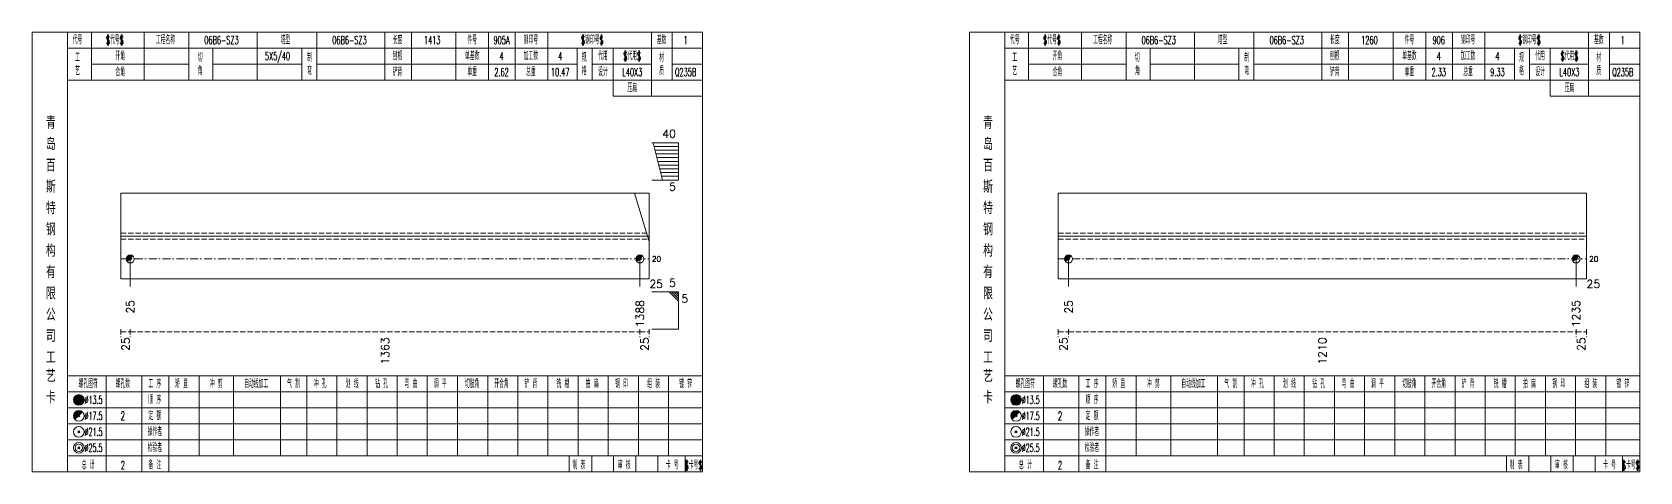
# Model space of a CAD drawing. Extents: x -533 to 8774, y 0 to 7979.
# Drawn here: x 3514 to 4117, y 1299 to 1464 of the extents above; entities that cross this region are included whole.
import ezdxf
from ezdxf.enums import TextEntityAlignment as Align

# ---------------------------------------------------------------- set-up
doc = ezdxf.new("R2010")
doc.units = 0
doc.header["$MEASUREMENT"] = 0
doc.linetypes.add('一点画线', pattern=[5.2, 3, -1, 0.2, -1])
doc.linetypes.add('虚线', pattern=[2.75, 2, -0.75])
doc.layers.get('0').update_dxf_attribs({"linetype": 'CONTINUOUS', "lineweight": 25})
for name, color, linetype, lineweight in [('1', 7, 'CONTINUOUS', 25), ('4', 7, 'CONTINUOUS', 25), ('5', 7, 'CONTINUOUS', 25)]:
    doc.layers.add(name, color=color, linetype=linetype, lineweight=lineweight)
doc.styles.get("Standard").update_dxf_attribs({"font": 'simplex.shx', "width": 0.7, "height": 3, "bigfont": 'gbhzfs.shx'})

# ---------------------------------------------------------------- blocks, each defined once
blk = doc.blocks.new('孔17.5')
at = {"layer": '5', "color": 7, "linetype": 'Continuous', "lineweight": 0}
for p, q in [((-0.2, -0.2), (0.2, 0.2)), ((-0.2, 0.2), (0.2, -0.2))]:
    blk.add_line(p, q, dxfattribs=at)
at = {"layer": '5', "color": 7, "linetype": 'Continuous', "lineweight": 13}
blk.add_circle((0, 0), 1, dxfattribs=at)
for radius in [0.9, 0.8, 0.7, 0.6, 0.5, 0.4, 0.3, 0.2, 0.1]:
    blk.add_arc((0, 0), radius, 45, 225, dxfattribs=at)

msp = doc.modelspace()

# ---------------------------------------------------------------- linework, layer by layer
at = {"color": 7, "linetype": 'Continuous', "lineweight": 13}
for p, q in [((3756.4, 1422.2), (3746.4, 1422.2)), ((3750.4, 1408.2), (3746.9, 1422.2)), ((3756.4, 1420.8), (3747.25, 1420.8)), ((3756.4, 1419.4), (3747.6, 1419.4)), ((3756.4, 1418), (3747.95, 1418)), ((3756.4, 1416.6), (3748.3, 1416.6)), ((3756.4, 1408.2), (3756.4, 1422.2)), ((3756.4, 1415.2), (3748.65, 1415.2)), ((3756.4, 1413.8), (3749, 1413.8)), ((3756.4, 1412.4), (3749.35, 1412.4)), ((3756.4, 1411), (3749.7, 1411)), ((3756.4, 1408.2), (3746.4, 1408.2)), ((3756.4, 1409.6), (3750.05, 1409.6)), ((3744.7, 1387.2), (3739.79, 1403.33)), ((3745.4, 1385.19), (3744.7, 1387.2)), ((3550.8, 1378.58), (3550.8, 1368.2)), ((3741.9, 1378.58), (3741.9, 1368.2)), ((3902.63, 1378.58), (3902.63, 1368.2)), ((4092.87, 1378.58), (4092.87, 1368.2)), ((3756.4, 1366.2), (3746.4, 1366.2)), ((3752.9, 1366.2), (3756.4, 1362.7)), ((3753.78, 1366.2), (3756.4, 1363.58)), ((3754.65, 1366.2), (3756.4, 1364.45)), ((3755.53, 1366.2), (3756.4, 1365.33)), ((3756.4, 1366.2), (3756.4, 1352.2)), ((3756.4, 1352.2), (3746.4, 1352.2))]:
    msp.add_line(p, q, dxfattribs=at)
at = {"color": 7, "linetype": 'Continuous', "lineweight": 18}
for p, q in [((3547.3, 1403.33), (3547.3, 1371.08)), ((3547.3, 1403.33), (3745.4, 1403.33)), ((3745.4, 1403.33), (3745.4, 1371.08)), ((3898.7, 1403.33), (3898.7, 1371.08)), ((3898.7, 1403.33), (4096.8, 1403.33)), ((4096.8, 1403.33), (4096.8, 1371.08)), ((3547.3, 1387.2), (3745.4, 1387.2)), ((3898.7, 1387.2), (4096.8, 1387.2))]:
    msp.add_line(p, q, dxfattribs=at)
at = {"color": 1, "linetype": '虚线', "lineweight": 18}
for p, q in [((3547.3, 1388.33), (3745.4, 1388.33)), ((3898.7, 1388.33), (4096.8, 1388.33)), ((3547.3, 1386.08), (3745.4, 1386.08)), ((3898.7, 1386.08), (4096.8, 1386.08))]:
    msp.add_line(p, q, dxfattribs=at)
at = {"color": 3, "linetype": '一点画线', "lineweight": 13}
for p, q in [((3547.3, 1378.58), (3745.4, 1378.58)), ((3898.7, 1378.58), (4096.8, 1378.58))]:
    msp.add_line(p, q, dxfattribs=at)
at = {"color": 8, "linetype": '虚线', "lineweight": 9}
for p, q in [((3547.3, 1352.2), (3547.3, 1349.2)), ((3547.3, 1351.2), (3550.8, 1351.2)), ((3550.8, 1352.2), (3550.8, 1349.2)), ((3550.8, 1352.2), (3550.8, 1349.2)), ((3550.8, 1351.2), (3741.9, 1351.2)), ((3741.9, 1352.2), (3741.9, 1349.2)), ((3741.9, 1352.2), (3741.9, 1349.2)), ((3741.9, 1351.2), (3745.4, 1351.2)), ((3745.4, 1352.2), (3745.4, 1349.2)), ((3898.7, 1352.2), (3898.7, 1349.2)), ((3898.7, 1351.2), (3902.63, 1351.2)), ((3902.63, 1352.2), (3902.63, 1349.2)), ((3902.63, 1352.2), (3902.63, 1349.2)), ((3902.63, 1351.2), (4092.87, 1351.2)), ((4092.87, 1352.2), (4092.87, 1349.2)), ((4092.87, 1352.2), (4092.87, 1349.2)), ((4092.87, 1351.2), (4096.8, 1351.2)), ((4096.8, 1352.2), (4096.8, 1349.2))]:
    msp.add_line(p, q, dxfattribs=at)
at = {"layer": '1', "color": 7, "linetype": 'Continuous', "lineweight": 18}
for p, q in [((3547.3, 1371.08), (3745.4, 1371.08)), ((3898.7, 1371.08), (4096.8, 1371.08))]:
    msp.add_line(p, q, dxfattribs=at)
at = {"layer": '4', "color": 1, "linetype": 'Continuous', "lineweight": 18}
for p, q in [((3527.3, 1298.7), (3527.3, 1463.7)), ((3536.2, 1445.7), (3536.2, 1463.7)), ((3556, 1445.7), (3556, 1463.7)), ((3572.8, 1445.7), (3572.8, 1463.7)), ((3598.4, 1445.7), (3598.4, 1463.7)), ((3620.7, 1445.7), (3620.7, 1463.7)), ((3646.2, 1445.7), (3646.2, 1463.7)), ((3656.2, 1445.7), (3656.2, 1463.7)), ((3672.9, 1445.7), (3672.9, 1463.7)), ((3685.1, 1445.7), (3685.1, 1463.7)), ((3695.1, 1445.7), (3695.1, 1463.7)), ((3707.3, 1445.7), (3707.3, 1463.7)), ((3746.2, 1439.7), (3746.2, 1463.7)), ((3754, 1445.7), (3754, 1463.7)), ((3878.7, 1298.7), (3878.7, 1463.7)), ((3887.6, 1445.7), (3887.6, 1463.7)), ((3907.4, 1445.7), (3907.4, 1463.7)), ((3924.2, 1445.7), (3924.2, 1463.7)), ((3949.8, 1445.7), (3949.8, 1463.7)), ((3972.1, 1445.7), (3972.1, 1463.7)), ((3997.6, 1445.7), (3997.6, 1463.7)), ((4007.6, 1445.7), (4007.6, 1463.7)), ((4024.3, 1445.7), (4024.3, 1463.7)), ((4036.5, 1445.7), (4036.5, 1463.7)), ((4046.5, 1445.7), (4046.5, 1463.7)), ((4058.7, 1445.7), (4058.7, 1463.7)), ((4097.6, 1439.7), (4097.6, 1463.7)), ((4105.4, 1445.7), (4105.4, 1463.7)), ((3527.3, 1457.7), (3765.4, 1457.7)), ((3581.8, 1445.7), (3581.8, 1457.7)), ((3615.1, 1445.7), (3615.1, 1457.7)), ((3718.4, 1445.7), (3718.4, 1457.7)), ((3724, 1445.7), (3724, 1457.7)), ((3731.8, 1439.7), (3731.8, 1457.7)), ((3878.7, 1457.7), (4116.8, 1457.7)), ((3933.2, 1445.7), (3933.2, 1457.7)), ((3966.5, 1445.7), (3966.5, 1457.7)), ((4069.8, 1445.7), (4069.8, 1457.7)), ((4075.4, 1445.7), (4075.4, 1457.7)), ((4083.2, 1439.7), (4083.2, 1457.7)), ((3536.2, 1451.7), (3572.8, 1451.7)), ((3581.8, 1451.7), (3615.1, 1451.7)), ((3620.7, 1451.7), (3718.4, 1451.7)), ((3724, 1451.7), (3746.2, 1451.7)), ((3754, 1451.7), (3765.4, 1451.7)), ((3887.6, 1451.7), (3924.2, 1451.7)), ((3933.2, 1451.7), (3966.5, 1451.7)), ((3972.1, 1451.7), (4069.8, 1451.7)), ((4075.4, 1451.7), (4097.6, 1451.7)), ((4105.4, 1451.7), (4116.8, 1451.7)), ((3527.3, 1445.7), (3765.4, 1445.7)), ((3878.7, 1445.7), (4116.8, 1445.7)), ((3731.8, 1439.7), (3765.4, 1439.7)), ((4083.2, 1439.7), (4116.8, 1439.7)), ((3527.3, 1334.7), (3765.4, 1334.7)), ((3541.8, 1298.7), (3541.8, 1334.7)), ((3555.1, 1298.7), (3555.1, 1334.7)), ((3565.2, 1298.7), (3565.2, 1334.7)), ((3576.6, 1304.7), (3576.6, 1334.7)), ((3589.5, 1304.7), (3589.5, 1334.7)), ((3607.1, 1304.7), (3607.1, 1334.7)), ((3617, 1304.7), (3617, 1334.7)), ((3628.3, 1304.7), (3628.3, 1334.7)), ((3639.6, 1304.7), (3639.6, 1334.7)), ((3650.9, 1304.7), (3650.9, 1334.7)), ((3662.1, 1304.7), (3662.1, 1334.7)), ((3673.5, 1304.7), (3673.5, 1334.7)), ((3684.8, 1304.7), (3684.8, 1334.7)), ((3696.1, 1304.7), (3696.1, 1334.7)), ((3707.4, 1304.7), (3707.4, 1334.7)), ((3718.7, 1304.7), (3718.7, 1334.7)), ((3730, 1304.7), (3730, 1334.7)), ((3741.3, 1304.7), (3741.3, 1334.7)), ((3752.6, 1304.7), (3752.6, 1334.7)), ((3878.7, 1334.7), (4116.8, 1334.7)), ((3893.2, 1298.7), (3893.2, 1334.7)), ((3906.5, 1298.7), (3906.5, 1334.7)), ((3916.6, 1298.7), (3916.6, 1334.7)), ((3928, 1304.7), (3928, 1334.7)), ((3940.9, 1304.7), (3940.9, 1334.7)), ((3958.5, 1304.7), (3958.5, 1334.7)), ((3968.4, 1304.7), (3968.4, 1334.7)), ((3979.7, 1304.7), (3979.7, 1334.7)), ((3991, 1304.7), (3991, 1334.7)), ((4002.3, 1304.7), (4002.3, 1334.7)), ((4013.5, 1304.7), (4013.5, 1334.7)), ((4024.9, 1304.7), (4024.9, 1334.7)), ((4036.2, 1304.7), (4036.2, 1334.7)), ((4047.5, 1304.7), (4047.5, 1334.7)), ((4058.8, 1304.7), (4058.8, 1334.7)), ((4070.1, 1304.7), (4070.1, 1334.7)), ((4081.4, 1304.7), (4081.4, 1334.7)), ((4092.7, 1304.7), (4092.7, 1334.7)), ((4104, 1304.7), (4104, 1334.7)), ((3527.3, 1328.7), (3765.4, 1328.7)), ((3878.7, 1328.7), (4116.8, 1328.7)), ((3527.3, 1322.7), (3765.4, 1322.7)), ((3878.7, 1322.7), (4116.8, 1322.7)), ((3527.3, 1316.7), (3765.4, 1316.7)), ((3878.7, 1316.7), (4116.8, 1316.7)), ((3527.3, 1310.7), (3765.4, 1310.7)), ((3878.7, 1310.7), (4116.8, 1310.7)), ((3527.3, 1304.7), (3765.4, 1304.7)), ((3715.4, 1298.7), (3715.4, 1304.7)), ((3723.8, 1298.7), (3723.8, 1304.7)), ((3732, 1298.7), (3732, 1304.7)), ((3740.4, 1298.7), (3740.4, 1304.7)), ((3748.6, 1298.7), (3748.6, 1304.7)), ((3758.9, 1298.7), (3758.9, 1304.7)), ((3878.7, 1304.7), (4116.8, 1304.7)), ((4066.8, 1298.7), (4066.8, 1304.7)), ((4075.2, 1298.7), (4075.2, 1304.7)), ((4083.4, 1298.7), (4083.4, 1304.7)), ((4091.8, 1298.7), (4091.8, 1304.7)), ((4100, 1298.7), (4100, 1304.7)), ((4110.3, 1298.7), (4110.3, 1304.7))]:
    msp.add_line(p, q, dxfattribs=at)
at = {"layer": '4', "color": 7, "linetype": 'Continuous', "lineweight": 13}
for p, q in [((3531.3, 1325.5), (3531.7, 1325.9)), ((3531.7, 1325.5), (3531.3, 1325.9)), ((3882.7, 1325.5), (3883.1, 1325.9)), ((3883.1, 1325.5), (3882.7, 1325.9)), ((3531.1, 1313.3), (3531.9, 1314.1)), ((3531.9, 1313.3), (3531.1, 1314.1)), ((3531.1, 1307.3), (3531.9, 1308.1)), ((3531.9, 1307.3), (3531.1, 1308.1)), ((3882.5, 1313.3), (3883.3, 1314.1)), ((3883.3, 1313.3), (3882.5, 1314.1)), ((3882.5, 1307.3), (3883.3, 1308.1)), ((3883.3, 1307.3), (3882.5, 1308.1))]:
    msp.add_line(p, q, dxfattribs=at)
at = {"layer": '4', "color": 7, "linetype": 'Continuous', "lineweight": 0}
for p, q in [((3531.1, 1319.3), (3531.9, 1320.1)), ((3531.1, 1320.1), (3531.9, 1319.3)), ((3882.5, 1319.3), (3883.3, 1320.1)), ((3882.5, 1320.1), (3883.3, 1319.3))]:
    msp.add_line(p, q, dxfattribs=at)
at = {"layer": '4', "color": 1, "linetype": 'Continuous', "lineweight": 18}
for points in [[(3514, 1463.7), (3514, 1298.7), (3765.4, 1298.7), (3765.4, 1463.7)], [(3865.4, 1463.7), (3865.4, 1298.7), (4116.8, 1298.7), (4116.8, 1463.7)]]:
    msp.add_lwpolyline(points, close=True, dxfattribs=at)
at = {"layer": '4', "color": 7, "linetype": 'Continuous', "lineweight": 13}
for centre, radius in [((3531.5, 1325.7), 2), ((3531.5, 1325.7), 1.8), ((3531.5, 1325.7), 1.6), ((3531.5, 1325.7), 1.4), ((3531.5, 1325.7), 1.2), ((3531.5, 1325.7), 1), ((3531.5, 1325.7), 0.8), ((3531.5, 1325.7), 0.6), ((3882.9, 1325.7), 2), ((3882.9, 1325.7), 1.8), ((3882.9, 1325.7), 1.6), ((3882.9, 1325.7), 1.4), ((3882.9, 1325.7), 1.2), ((3882.9, 1325.7), 1), ((3882.9, 1325.7), 0.8), ((3882.9, 1325.7), 0.6), ((3531.5, 1319.7), 2), ((3531.5, 1325.7), 0.4), ((3531.5, 1325.7), 0.2), ((3882.9, 1319.7), 2), ((3882.9, 1325.7), 0.4), ((3882.9, 1325.7), 0.2), ((3531.5, 1313.7), 2), ((3882.9, 1313.7), 2), ((3531.5, 1307.7), 2), ((3531.5, 1307.7), 1.4), ((3882.9, 1307.7), 2), ((3882.9, 1307.7), 1.4)]:
    msp.add_circle(centre, radius, dxfattribs=at)
for centre, radius in [((3531.5, 1319.7), 1.8), ((3531.5, 1319.7), 1.6), ((3531.5, 1319.7), 1.4), ((3531.5, 1319.7), 1.2), ((3531.5, 1319.7), 1), ((3531.5, 1319.7), 0.8), ((3531.5, 1319.7), 0.6), ((3882.9, 1319.7), 1.8), ((3882.9, 1319.7), 1.6), ((3882.9, 1319.7), 1.4), ((3882.9, 1319.7), 1.2), ((3882.9, 1319.7), 1), ((3882.9, 1319.7), 0.8), ((3882.9, 1319.7), 0.6), ((3531.5, 1319.7), 0.4), ((3531.5, 1319.7), 0.2), ((3882.9, 1319.7), 0.4), ((3882.9, 1319.7), 0.2)]:
    msp.add_arc(centre, radius, 45, 225, dxfattribs=at)

# ---------------------------------------------------------------- block references
at = {"layer": '1', "color": 7, "linetype": 'Continuous', "lineweight": 13, "xscale": 1.5, "yscale": 1.5, "zscale": 1.5}
for p in [(3550.8, 1378.58), (3741.9, 1378.58), (3902.63, 1378.58), (4092.87, 1378.58)]:
    msp.add_blockref('孔17.5', p, dxfattribs=at)

# ---------------------------------------------------------------- texts
at = {"color": 7, "linetype": 'Continuous', "lineweight": 13}
for s, p in [('40', (3755.4, 1423.2)), ('5', (3755.4, 1367.2))]:
    msp.add_text(s, height=3, dxfattribs=at).set_placement(p, align=Align.BOTTOM_RIGHT)
msp.add_text('5', height=3, dxfattribs=at).set_placement((3755.4, 1407.2), align=Align.TOP_RIGHT)
for p in [(3746.4, 1378.58), (4097.8, 1378.58)]:
    msp.add_text('20', height=2, dxfattribs=at).set_placement(p, align=Align.MIDDLE_LEFT)
msp.add_text('5', height=3, dxfattribs=at).set_placement((3757.4, 1365.2), align=Align.TOP_LEFT)
at = {"color": 8, "linetype": 'Continuous', "lineweight": 9}
for s, p in [('25', (3549.05, 1349.2)), ('1363', (3646.35, 1349.2)), ('25', (3743.65, 1349.2)), ('25', (3900.67, 1349.2)), ('1210', (3997.75, 1349.2)), ('25', (4094.83, 1349.2))]:
    msp.add_text(s, height=3, rotation=90, dxfattribs=at).set_placement(p, align=Align.MIDDLE_RIGHT)
at = {"layer": '1', "color": 7, "linetype": 'Continuous', "lineweight": 13}
for p in [(3745.4, 1369.2), (4096.8, 1369.2)]:
    msp.add_text('25', height=3, dxfattribs=at).set_placement(p, align=Align.MIDDLE_LEFT)
for s, p in [('25', (3550.8, 1363.2)), ('1388', (3741.9, 1363.2)), ('25', (3902.63, 1363.2)), ('1235', (4092.87, 1363.2))]:
    msp.add_text(s, height=3, rotation=90, dxfattribs=at).set_placement(p, align=Align.MIDDLE_RIGHT)
at = {"layer": '4', "color": 1, "linetype": 'Continuous', "lineweight": 13}
for s, height, width, p in [('代号', 3, 0.6, (3531, 1460.7)), ('$代号$', 3, 0.6, (3545, 1460.7)), ('工程名称', 3, 0.6, (3564, 1460.7)), ('06B6-SZ3', 3, 0.6, (3585, 1460.7)), ('塔型', 3, 0.6, (3609, 1460.7)), ('06B6-SZ3', 3, 0.6, (3633, 1460.7)), ('长度', 3, 0.6, (3651, 1460.7)), ('1413', 3, 0.6, (3664, 1460.7)), ('件号', 3, 0.6, (3679, 1460.7)), ('905A', 3, 0.6, (3690, 1460.7)), ('钢印号', 3, 0.6, (3701, 1460.7)), ('$钢印号$', 3, 0.6, (3724, 1460.7)), ('基数', 3, 0.6, (3750, 1460.7)), ('1', 3, 0.6, (3759, 1460.7)), ('代号', 3, 0.6, (3882.4, 1460.7)), ('$代号$', 3, 0.6, (3896.4, 1460.7)), ('工程名称', 3, 0.6, (3915.4, 1460.7)), ('06B6-SZ3', 3, 0.6, (3936.4, 1460.7)), ('塔型', 3, 0.6, (3960.4, 1460.7)), ('06B6-SZ3', 3, 0.6, (3984.4, 1460.7)), ('长度', 3, 0.6, (4002.4, 1460.7)), ('1260', 3, 0.6, (4015.4, 1460.7)), ('件号', 3, 0.6, (4030.4, 1460.7)), ('906', 3, 0.6, (4041.4, 1460.7)), ('钢印号', 3, 0.6, (4052.4, 1460.7)), ('$钢印号$', 3, 0.6, (4075.4, 1460.7)), ('基数', 3, 0.6, (4101.4, 1460.7)), ('1', 3, 0.6, (4110.4, 1460.7)), ('工', 3, 0.6, (3531, 1454.1)), ('开角', 3, 0.6, (3547, 1454.7)), ('切', 3, 0.6, (3577, 1454.1)), ('5X5/40', 3, 0.6, (3606, 1454.7)), ('制', 3, 0.6, (3618, 1454.1)), ('刨根', 3, 0.6, (3651, 1454.7)), ('单基数', 3, 0.6, (3679, 1454.7)), ('4', 3, 0.6, (3690, 1454.7)), ('加工数', 3, 0.6, (3701, 1454.7)), ('4', 3, 0.6, (3712, 1454.7)), ('规', 3, 0.6, (3721, 1454.1)), ('代用', 3, 0.6, (3728, 1454.7)), ('$代用$', 3, 0.6, (3739, 1454.7)), ('材', 3, 0.6, (3750, 1454.1)), ('工', 3, 0.6, (3882.4, 1454.1)), ('开角', 3, 0.6, (3898.4, 1454.7)), ('切', 3, 0.6, (3928.4, 1454.1)), ('制', 3, 0.6, (3969.4, 1454.1)), ('刨根', 3, 0.6, (4002.4, 1454.7)), ('单基数', 3, 0.6, (4030.4, 1454.7)), ('4', 3, 0.6, (4041.4, 1454.7)), ('加工数', 3, 0.6, (4052.4, 1454.7)), ('4', 3, 0.6, (4063.4, 1454.7)), ('规', 3, 0.6, (4072.4, 1454.1)), ('代用', 3, 0.6, (4079.4, 1454.7)), ('$代用$', 3, 0.6, (4090.4, 1454.7)), ('材', 3, 0.6, (4101.4, 1454.1)), ('艺', 3, 0.6, (3531, 1449.1)), ('合角', 3, 0.6, (3547, 1448.7)), ('角', 3, 0.6, (3577, 1449.1)), ('弯', 3, 0.6, (3618, 1449.1)), ('铲背', 3, 0.6, (3651, 1448.7)), ('单重', 3, 0.6, (3679, 1448.7)), ('2.62', 3, 0.6, (3690, 1448.7)), ('总重', 3, 0.6, (3701, 1448.7)), ('10.47', 3, 0.6, (3712, 1448.7)), ('格', 3, 0.6, (3721, 1449.1)), ('设计', 3, 0.6, (3728, 1448.7)), ('L40X3', 3, 0.6, (3739, 1448.7)), ('质', 3, 0.6, (3750, 1449.1)), ('Q235B', 3, 0.6, (3759, 1448.7)), ('艺', 3, 0.6, (3882.4, 1449.1)), ('合角', 3, 0.6, (3898.4, 1448.7)), ('角', 3, 0.6, (3928.4, 1449.1)), ('弯', 3, 0.6, (3969.4, 1449.1)), ('铲背', 3, 0.6, (4002.4, 1448.7)), ('单重', 3, 0.6, (4030.4, 1448.7)), ('2.33', 3, 0.6, (4041.4, 1448.7)), ('总重', 3, 0.6, (4052.4, 1448.7)), ('9.33', 3, 0.6, (4063.4, 1448.7)), ('格', 3, 0.6, (4072.4, 1449.1)), ('设计', 3, 0.6, (4079.4, 1448.7)), ('L40X3', 3, 0.6, (4090.4, 1448.7)), ('质', 3, 0.6, (4101.4, 1449.1)), ('Q235B', 3, 0.6, (4110.4, 1448.7)), ('压扁', 3, 0.6, (3739, 1442.7)), ('压扁', 3, 0.6, (4090.4, 1442.7)), ('青', 4.6, 0.8, (3521, 1429.7)), ('青', 4.6, 0.8, (3872.4, 1429.7)), ('岛', 4.6, 0.8, (3521, 1421.7)), ('岛', 4.6, 0.8, (3872.4, 1421.7)), ('百', 4.6, 0.8, (3521, 1413.7)), ('百', 4.6, 0.8, (3872.4, 1413.7)), ('斯', 4.6, 0.8, (3521, 1405.7)), ('斯', 4.6, 0.8, (3872.4, 1405.7)), ('特', 4.6, 0.8, (3521, 1397.7)), ('特', 4.6, 0.8, (3872.4, 1397.7)), ('钢', 4.6, 0.8, (3521, 1389.7)), ('钢', 4.6, 0.8, (3872.4, 1389.7)), ('构', 4.6, 0.8, (3521, 1381.7)), ('构', 4.6, 0.8, (3872.4, 1381.7)), ('有', 4.6, 0.8, (3521, 1373.7)), ('有', 4.6, 0.8, (3872.4, 1373.7)), ('限', 4.6, 0.8, (3521, 1365.7)), ('限', 4.6, 0.8, (3872.4, 1365.7)), ('公', 4.6, 0.8, (3521, 1357.7)), ('公', 4.6, 0.8, (3872.4, 1357.7)), ('司', 4.6, 0.8, (3521, 1349.7)), ('司', 4.6, 0.8, (3872.4, 1349.7)), ('工', 4.6, 0.8, (3521, 1341.7)), ('工', 4.6, 0.8, (3872.4, 1341.7)), ('艺', 4.6, 0.8, (3521, 1334.7)), ('螺孔图符', 3, 0.6, (3535, 1331.7)), ('螺孔数', 3, 0.6, (3548, 1331.7)), ('工 序', 3, 0.6, (3560, 1331.7)), ('矫 直', 3, 0.6, (3570, 1331.7)), ('冲 剪', 3, 0.6, (3583, 1331.7)), ('自动线加工', 3, 0.6, (3598, 1331.7)), ('气 割', 3, 0.6, (3612, 1331.7)), ('冲 孔', 3, 0.6, (3622, 1331.7)), ('划 线', 3, 0.6, (3634, 1331.7)), ('钻 孔', 3, 0.6, (3645, 1331.7)), ('弯 曲', 3, 0.6, (3656, 1331.7)), ('调 平', 3, 0.6, (3667, 1331.7)), ('切肢角', 3, 0.6, (3679, 1331.7)), ('开合角', 3, 0.6, (3690, 1331.7)), ('铲 背', 3, 0.6, (3701, 1331.7)), ('铣 槽', 3, 0.6, (3713, 1331.7)), ('拍 扁', 3, 0.6, (3724, 1331.7)), ('钢 印', 3, 0.6, (3735, 1331.7)), ('组 装', 3, 0.6, (3747, 1331.7)), ('镀 锌', 3, 0.6, (3759, 1331.7)), ('艺', 4.6, 0.8, (3872.4, 1334.7)), ('螺孔图符', 3, 0.6, (3886.4, 1331.7)), ('螺孔数', 3, 0.6, (3899.4, 1331.7)), ('工 序', 3, 0.6, (3911.4, 1331.7)), ('矫 直', 3, 0.6, (3921.4, 1331.7)), ('冲 剪', 3, 0.6, (3934.4, 1331.7)), ('自动线加工', 3, 0.6, (3949.4, 1331.7)), ('气 割', 3, 0.6, (3963.4, 1331.7)), ('冲 孔', 3, 0.6, (3973.4, 1331.7)), ('划 线', 3, 0.6, (3985.4, 1331.7)), ('钻 孔', 3, 0.6, (3996.4, 1331.7)), ('弯 曲', 3, 0.6, (4007.4, 1331.7)), ('调 平', 3, 0.6, (4018.4, 1331.7)), ('切肢角', 3, 0.6, (4030.4, 1331.7)), ('开合角', 3, 0.6, (4041.4, 1331.7)), ('铲 背', 3, 0.6, (4052.4, 1331.7)), ('铣 槽', 3, 0.6, (4064.4, 1331.7)), ('拍 扁', 3, 0.6, (4075.4, 1331.7)), ('钢 印', 3, 0.6, (4086.4, 1331.7)), ('组 装', 3, 0.6, (4098.4, 1331.7)), ('镀 锌', 3, 0.6, (4110.4, 1331.7)), ('卡', 4.6, 0.8, (3521, 1326.7)), ('%%C13.5', 3, 0.5, (3537, 1325.7)), ('顺 序', 3, 0.6, (3560, 1325.7)), ('卡', 4.6, 0.8, (3872.4, 1326.7)), ('%%C13.5', 3, 0.5, (3888.4, 1325.7)), ('顺 序', 3, 0.6, (3911.4, 1325.7)), ('%%C17.5', 3, 0.5, (3537, 1319.7)), ('2', 3.2, 0.6, (3548, 1319.7)), ('定 额', 3, 0.6, (3560, 1319.7)), ('%%C17.5', 3, 0.5, (3888.4, 1319.7)), ('2', 3.2, 0.6, (3899.4, 1319.7)), ('定 额', 3, 0.6, (3911.4, 1319.7)), ('%%C21.5', 3, 0.5, (3537, 1313.7)), ('操作者', 3, 0.6, (3560, 1313.7)), ('%%C21.5', 3, 0.5, (3888.4, 1313.7)), ('操作者', 3, 0.6, (3911.4, 1313.7)), ('%%C25.5', 3, 0.5, (3537, 1307.7)), ('检验者', 3, 0.6, (3560, 1307.7)), ('%%C25.5', 3, 0.5, (3888.4, 1307.7)), ('检验者', 3, 0.6, (3911.4, 1307.7)), ('总 计', 3, 0.6, (3535, 1301.2)), ('2', 3, 0.6, (3548, 1301.2)), ('备 注', 3, 0.6, (3560, 1301.2)), ('制 表', 3, 0.6, (3719, 1301.2)), ('审 核', 3, 0.6, (3736, 1301.2)), ('卡 号', 3, 0.6, (3754, 1301.2)), ('$卡号$', 3, 0.6, (3762, 1301.2)), ('总 计', 3, 0.6, (3886.4, 1301.2)), ('2', 3, 0.6, (3899.4, 1301.2)), ('备 注', 3, 0.6, (3911.4, 1301.2)), ('制 表', 3, 0.6, (4070.4, 1301.2)), ('审 核', 3, 0.6, (4087.4, 1301.2)), ('卡 号', 3, 0.6, (4105.4, 1301.2)), ('$卡号$', 3, 0.6, (4113.4, 1301.2))]:
    msp.add_text(s, height=height, dxfattribs=dict(at, width=width)).set_placement(p, align=Align.MIDDLE_CENTER)

doc.saveas('drawing.dxf')
